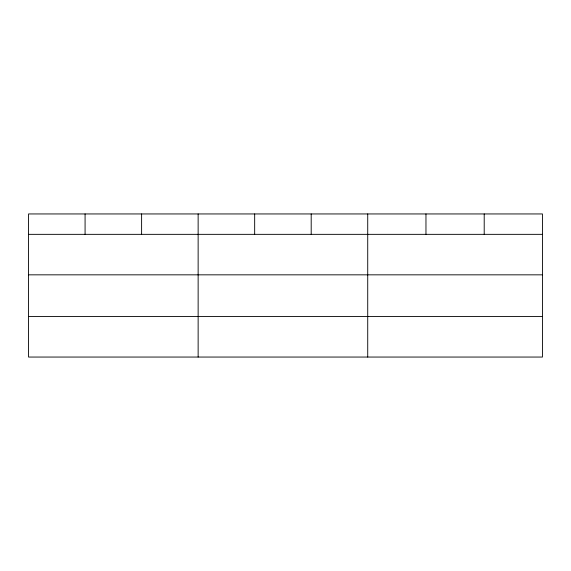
<?xml version="1.0" encoding="UTF-8"?>
<svg xmlns="http://www.w3.org/2000/svg" width="571" height="571" viewBox="0 0 571 571"><rect width="100%" height="100%" fill="white"/><g stroke="black" fill="none" stroke-linecap="round" stroke-linejoin="round"><path stroke-width="0.86" d="M542.45 274.837L542.45 213.947L28.55 213.947L28.55 357.053L542.45 357.053L542.45 274.837L28.55 274.837M28.55 234.346L542.45 234.346M28.55 316.562L542.45 316.562M484.208 213.947L484.208 234.346M425.966 213.947L425.966 234.346M367.724 213.947L367.724 357.053M311.195 213.947L311.195 234.346M254.666 213.947L254.666 234.346M198.137 213.947L198.137 357.053M141.608 213.947L141.608 234.346M85.079 213.947L85.079 234.346"/></g></svg>
